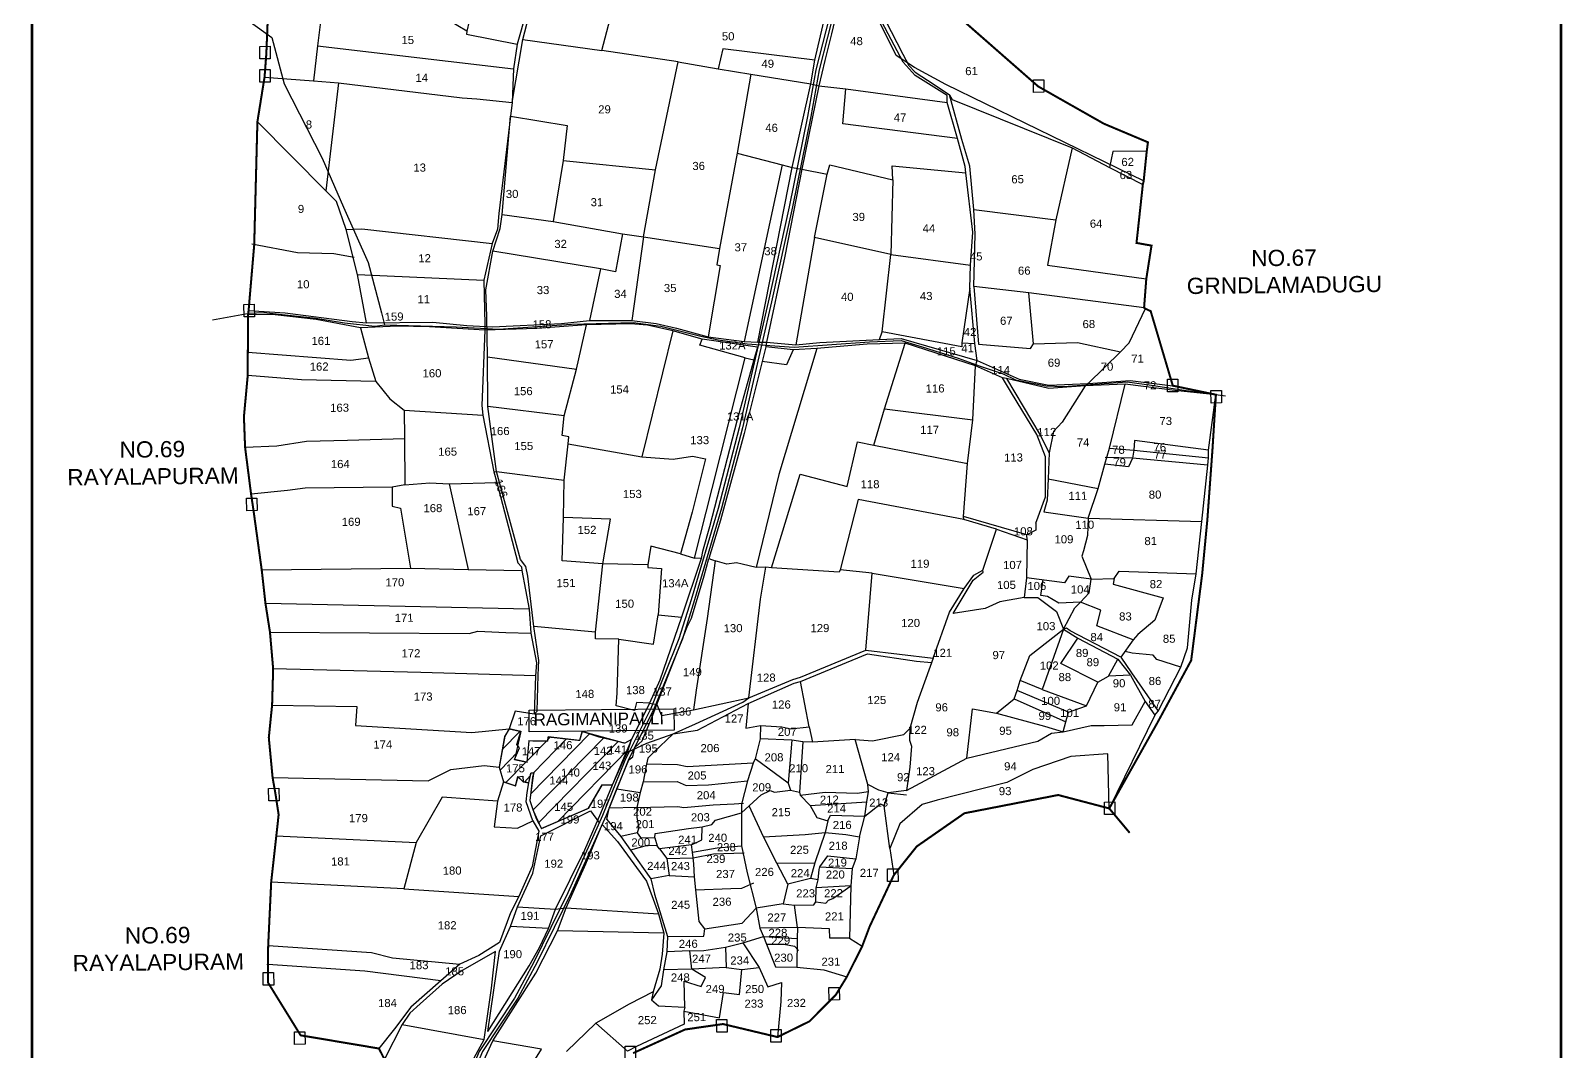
# Model space of a CAD drawing. Header units: millimetres. Extents: x 200439 to 221397, y 1597565 to 1606587.
# Drawn here: x 200439 to 203462, y 1601789 to 1603804 of the extents above; entities that cross this region are included whole.
import ezdxf
from ezdxf.enums import TextEntityAlignment as Align

# ---------------------------------------------------------------- set-up
doc = ezdxf.new("R2010")
doc.units = ezdxf.units.MM
for name, color, linetype in [('BOUNDRY STONES', 240, 'Continuous'), ('PLOTS', 7, 'Continuous'), ('PLOTS NO', 7, 'Continuous'), ('ROADS', 1, 'Continuous'), ('VILLAGE BOUNDRY', 5, 'Continuous')]:
    doc.layers.add(name, color=color, linetype=linetype)
doc.styles.get("Standard").update_dxf_attribs({"font": 'arial.ttf'})

msp = doc.modelspace()

# ---------------------------------------------------------------- hatches: boundary and pattern name
at = {"layer": 'PLOTS'}
h = msp.add_hatch(dxfattribs=at)
h.set_pattern_fill('ANSI31', color=40, scale=8.010933, angle=0.613)
h.set_pattern_definition([(45.613003, (112106.43, 1531662.61), (-18.176446, 17.791612), [])])
h.paths.add_polyline_path([(201432.2, 1602339.2), (201429.5, 1602330.8), (201426, 1602301.2), (201424.5, 1602284.6), (201430.4, 1602266.8), (201437.2, 1602247.7), (201447.2, 1602229.3), (201540.3, 1602269.2), (201567.2, 1602315.2), (201587.2, 1602315.3), (201608.2, 1602362.2), (201616.9, 1602379.7), (201625.1, 1602405.2), (201611.6, 1602397.7), (201561.3, 1602409.8), (201527.3, 1602420.8), (201522.6, 1602403.1), (201460.5, 1602410.1), (201459, 1602401.9), (201422.6, 1602402.3), (201418.6, 1602360.1), (201394.4, 1602365.2), (201403.8, 1602388.8), (201398.4, 1602395), (201406.9, 1602420.6), (201383.8, 1602425.8), (201374.7, 1602411.4), (201363.9, 1602350.1), (201372.5, 1602321.5), (201396.2, 1602313.3), (201400.8, 1602331.2), (201410.5, 1602332.8), (201411.4, 1602321.4), (201422.1, 1602319.7), (201426.6, 1602338.6)])
h.paths.add_polyline_path([(201480.8, 1602234.4), (201526.4, 1602234.9), (201526.1, 1602259.4), (201480.6, 1602258.9)], flags=25)
h.paths.add_polyline_path([(201540.4, 1602265.6), (201585.9, 1602266.1), (201585.7, 1602290.7), (201540.2, 1602290.2)], flags=25)
h.paths.add_polyline_path([(201373.3, 1602335.4), (201418.8, 1602335.9), (201418.6, 1602360.5), (201373, 1602360)], flags=24)
h.paths.add_polyline_path([(201404.4, 1602369.5), (201449.8, 1602370), (201449.5, 1602394.1), (201404.1, 1602393.7)], flags=25)
h.paths.add_polyline_path([(201467.2, 1602381.1), (201512.7, 1602381.5), (201512.4, 1602406.1), (201466.9, 1602405.6)], flags=24)
h.paths.add_polyline_path([(201468.5, 1602259.3), (201514, 1602259.8), (201513.7, 1602284.4), (201468.2, 1602283.9)], flags=24)
h.paths.add_polyline_path([(201458.9, 1602312), (201504.3, 1602312.5), (201504, 1602336.7), (201458.6, 1602336.2)], flags=24)
h.paths.add_polyline_path([(201543.9, 1602340.6), (201589.4, 1602341.1), (201589.2, 1602365.6), (201543.6, 1602365.1)], flags=24)
h.paths.add_polyline_path([(201546.5, 1602370.4), (201591.8, 1602370.8), (201591.6, 1602395), (201546.2, 1602394.5)], flags=24)
h.paths.add_polyline_path([(201575.1, 1602372.8), (201620.5, 1602373.2), (201620.3, 1602397.4), (201574.9, 1602396.9)], flags=24)
h.paths.add_polyline_path([(201481.8, 1602327), (201527.4, 1602327.5), (201527.1, 1602352.1), (201481.6, 1602351.6)], flags=24)

# ---------------------------------------------------------------- linework, layer by layer
at = {"color": 5, "const_width": 5.6}
msp.add_lwpolyline([(200442, 1605089.7), (203459.2, 1605089.7), (203459.2, 1600748.8), (200442, 1600748.8)], close=True, dxfattribs=at)
at = {"layer": 'BOUNDRY STONES'}
for points in [[(202122.7, 1604080.1), (202077.6, 1604022.5), (202049.4, 1603949.6), (202021.5, 1603855.4), (201988.6, 1603726.9), (201972, 1603634.7), (201935.8, 1603456.5), (201894.7, 1603268.5), (201837.6, 1603020.1), (201795.7, 1602861.1), (201742.7, 1602680.8), (201718.5, 1602603.7), (201663.1, 1602466.4), (201611.6, 1602363.4), (201568, 1602255), (201499.2, 1602102.3), (201432.3, 1601965.1), (201394, 1601894.4), (201324.1, 1601789.2), (201291.3, 1601710.9), (201247, 1601655.2)], [(202129.4, 1604080.3), (202084.3, 1604022.6), (202056.2, 1603949.8), (202028.2, 1603855.6), (201995.3, 1603727.1), (201978.7, 1603634.9), (201942.5, 1603456.6), (201901.5, 1603268.6), (201844.3, 1603020.2), (201802.4, 1602861.3), (201749.5, 1602681), (201725.3, 1602603.9), (201669.8, 1602466.6), (201618.3, 1602363.5), (201574.8, 1602255.2), (201505.9, 1602102.5), (201439, 1601965.2), (201400.8, 1601894.5), (201330.8, 1601789.4), (201298.1, 1601711.1), (201253.8, 1601655.4)]]:
    msp.add_lwpolyline(points, dxfattribs=at)
for points in [[(200891.5, 1603773.2), (200912, 1603773.4), (200912.2, 1603748.6), (200891.8, 1603748.4)], [(200891.2, 1603727.3), (200911.6, 1603727.5), (200911.9, 1603702.7), (200891.4, 1603702.5)], [(202418, 1603707), (202438.5, 1603707.3), (202438.7, 1603682.5), (202418.3, 1603682.3)], [(200860.1, 1603263.8), (200880.6, 1603264), (200880.8, 1603239.2), (200860.4, 1603239)], [(202682.5, 1603116), (202703, 1603116.2), (202703.2, 1603091.4), (202682.8, 1603091.2)], [(202768.5, 1603093.9), (202789, 1603094.1), (202789.2, 1603069.4), (202768.8, 1603069.2)], [(200865.5, 1602881.3), (200885.9, 1602881.5), (200886.2, 1602856.8), (200865.7, 1602856.6)], [(200908.9, 1602308.4), (200929.3, 1602308.6), (200929.6, 1602283.9), (200909.2, 1602283.6)], [(202558.2, 1602281.4), (202578.7, 1602281.6), (202578.9, 1602256.8), (202558.5, 1602256.6)], [(202130.2, 1602149.5), (202150.7, 1602149.7), (202150.9, 1602124.9), (202130.5, 1602124.7)], [(200898.1, 1601944.9), (200918.5, 1601945.1), (200918.8, 1601920.3), (200898.3, 1601920.1)], [(202014.7, 1601915.4), (202035.1, 1601915.6), (202035.4, 1601890.9), (202014.9, 1601890.7)], [(200959.9, 1601828), (200980.4, 1601828.2), (200980.7, 1601803.4), (200960.2, 1601803.2)], [(201792.8, 1601852), (201813.3, 1601852.2), (201813.6, 1601827.5), (201793.1, 1601827.2)], [(201899.9, 1601832.3), (201920.3, 1601832.5), (201920.6, 1601807.8), (201900.1, 1601807.5)], [(201612.2, 1601799.6), (201632.6, 1601799.8), (201632.9, 1601775.1), (201612.4, 1601774.9)]]:
    msp.add_lwpolyline(points, close=True, dxfattribs=at)
at = {"layer": 'PLOTS'}
for points in [[(200900.8, 1603712.5), (200997.1, 1603705.1), (201046.8, 1603701.1), (201290.7, 1603671.9), (201320, 1603669.8), (201389.2, 1603662.5), (201410.8, 1603786.7), (201441.8, 1603908.6), (201507.1, 1604040.5), (201547.4, 1604122.1), (201565, 1604159.7), (201569.7, 1604194.9), (201580.2, 1604240.2), (201622.7, 1604403.6), (201633.8, 1604464.2)], [(201386.4, 1603635.6), (201497.7, 1603616.9), (201489.8, 1603547.9), (201470.3, 1603427.6), (201607.1, 1603403), (201648.7, 1603397.4), (201672.2, 1603529.7), (201716.8, 1603742.4), (201566.6, 1603764.8), (201598.9, 1603888.4), (201619, 1603953), (201653.4, 1603998.3), (201662.3, 1604050.7), (201672.4, 1604106.5), (201681.1, 1604176.1)], [(201327.7, 1604108.7), (201313.2, 1603991.3), (201306.8, 1603948.6), (201323, 1603902.6), (201300, 1603803), (201264.2, 1603824.2), (201093.3, 1603861.2), (201017.6, 1603874.8), (201005, 1603774.3), (200997.1, 1603705.1)], [(201874.3, 1603189.1), (201942.1, 1603534.3), (201978.9, 1603699.4), (201986.7, 1603746), (202030.4, 1603933), (202034.5, 1603941.8), (202064.6, 1604014), (202105.5, 1604077)], [(202049, 1603922.7), (202019.6, 1603797.8), (202006.8, 1603745.1), (201994.7, 1603695.4), (201961.3, 1603530.5), (201927.7, 1603359.4), (201891.1, 1603189), (201890, 1603180.4), (201883.1, 1603151.2), (201847.1, 1603009.3), (201800.6, 1602838.1), (201777.3, 1602762.1), (201790.4, 1602757.5), (201774.2, 1602643.9), (201752.5, 1602502.1), (201747.1, 1602463.6)], [(201436.3, 1603908), (201399.4, 1603777.8), (201392.4, 1603728.8), (201389.2, 1603662.5), (201386.4, 1603635.6), (201362.9, 1603443), (201360.2, 1603412.2), (201350.3, 1603384), (201333.8, 1603312), (201335.4, 1603224.1), (201335.5, 1603213.1), (201329.8, 1603064.4), (201331.4, 1603045.5), (201353.4, 1602933.2), (201358.9, 1602912.1), (201400.8, 1602754), (201407.9, 1602745.6), (201408.7, 1602738.3), (201423.1, 1602662.5), (201426.3, 1602614.9), (201437.8, 1602556.1), (201435.8, 1602530.5), (201432.7, 1602454.7), (201395.1, 1602461.2), (201383.8, 1602425.8), (201374.7, 1602411.4), (201363.9, 1602350.1), (201372.5, 1602321.5), (201360.2, 1602283.5), (201353.7, 1602232.5), (201400, 1602229.9), (201430.5, 1602244.6), (201442.4, 1602224.2), (201428.8, 1602154), (201402.6, 1602095.1), (201386.3, 1602062.7), (201364.7, 1602004.2), (201323.4, 1601978.4), (201286.3, 1601961.7), (201248.7, 1601928.4), (201189.8, 1601876.7), (201157.4, 1601833.8), (201126.5, 1601795)], [(202069.5, 1603905), (202102.6, 1603871.3), (202160.3, 1603758), (202172.2, 1603735.5), (202185.1, 1603722.6), (202222, 1603697.9), (202252.5, 1603677.7), (202257.9, 1603668.2), (202494.3, 1603573.1), (202568.5, 1603533.8), (202634.1, 1603500.7)], [(201660.6, 1602477), (201675.1, 1602474.1), (201684.3, 1602452.1), (201747.1, 1602463.6), (201856.8, 1602487.3), (201943.5, 1602523.6), (201958.6, 1602527.7), (202087.5, 1602581.2), (202220, 1602565.3), (202252.6, 1602656.3), (202281.3, 1602702.9), (202300.7, 1602729.1), (202318.3, 1602739.5), (202345.3, 1602820.3), (202280.7, 1602839.3), (202280.3, 1602845), (202288.2, 1602949.5), (202298.3, 1603035.7), (202303.9, 1603142.7), (202307.2, 1603152.9), (202302.5, 1603186.7), (202292.7, 1603295.7), (202294.2, 1603341.1), (202298.7, 1603406.7), (202285, 1603523.3), (202283.4, 1603536.2), (202268, 1603591.1), (202247.6, 1603662.5), (202247.9, 1603676.4), (202184.7, 1603715.4), (202161, 1603742), (202095.4, 1603867.3)], [(201300, 1603803), (201299.2, 1603797), (201399.4, 1603777.8)], [(201005, 1603774.3), (201392.4, 1603728.8)], [(201410.8, 1603786.7), (201566.6, 1603764.8)], [(201986.7, 1603746), (201805.3, 1603768.2), (201795.9, 1603728.7)], [(201716.8, 1603742.4), (201795.9, 1603728.7), (201860.3, 1603718.3), (201978.9, 1603699.4), (201994.7, 1603695.4), (202048.1, 1603689.2), (202247.6, 1603662.5)], [(201046.8, 1603701.1), (201021.9, 1603487.8)], [(201860.3, 1603718.3), (201833.5, 1603562.2), (201798.6, 1603374.5), (201793.6, 1603341.9), (201800.2, 1603340.4), (201776.5, 1603200.1)], [(202268, 1603591.1), (202041.9, 1603620), (202048.1, 1603689.2)], [(202636.5, 1603257.3), (202409.4, 1603286.6), (202300.3, 1603299.3), (202303.1, 1603402.4), (202300.3, 1603451.5), (202292.9, 1603536.9), (202277, 1603589.4), (202252.5, 1603677.7)], [(201101.8, 1603227.6), (201084.5, 1603323.1), (201062.2, 1603411.4), (201042.9, 1603467.2), (201021.9, 1603487.8), (200886.7, 1603624.4)], [(201432.7, 1602454.7), (201438.5, 1602460.7), (201441, 1602532.1), (201442.3, 1602560.8), (201432.1, 1602628.2), (201420.7, 1602727.7), (201416.4, 1602746.8), (201406, 1602760.1), (201358.7, 1602933.9), (201341.3, 1603062.2), (201340.8, 1603160.6), (201339.6, 1603240.7), (201337.5, 1603292.5), (201351.4, 1603369.2), (201365.8, 1603413.5), (201369.9, 1603441.3), (201386.4, 1603635.6)], [(201489.8, 1603547.9), (201672.2, 1603529.7)], [(201833.5, 1603562.2), (201922, 1603539.5), (201942.1, 1603534.3), (201961.3, 1603530.5), (202011.3, 1603520.9), (202016.5, 1603539.3), (202140.9, 1603509.6), (202139.1, 1603537.6), (202285, 1603523.3)], [(202494.3, 1603573.1), (202462.7, 1603430.9), (202445.9, 1603341.4), (202640.9, 1603314.4)], [(202641.8, 1603566.5), (202574.9, 1603565.7), (202568.5, 1603533.8)], [(201922, 1603539.5), (201847.6, 1603190.4)], [(202136.8, 1603362.2), (201986.4, 1603395.8), (202011.3, 1603520.9)], [(202140.9, 1603509.6), (202136.8, 1603362.2), (202294.2, 1603341.1)], [(201369.9, 1603441.3), (201470.3, 1603427.6)], [(202300.3, 1603451.5), (202462.7, 1603430.9)], [(201062.2, 1603411.4), (201092.7, 1603412.8), (201350.3, 1603384)], [(201607.1, 1603403), (201593.4, 1603328.3), (201563.5, 1603334), (201351.4, 1603369.2)], [(201648.7, 1603397.4), (201625.3, 1603231.9)], [(201648.7, 1603397.4), (201798.6, 1603374.5)], [(201986.4, 1603395.8), (201949.3, 1603183.8)], [(200875.4, 1603383.5), (200965.9, 1603366), (201037.4, 1603364.1), (201077.4, 1603356.8)], [(202114.5, 1603194.4), (202119.6, 1603209.4), (202136.8, 1603362.2)], [(201084.5, 1603323.1), (201333.8, 1603312)], [(201563.5, 1603334), (201542.4, 1603232.1)], [(202292.7, 1603295.7), (202276.7, 1603187.9), (202302.5, 1603186.7)], [(202300.3, 1603299.3), (202309.9, 1603185.2), (202412.2, 1603177.1), (202418.3, 1603185.8), (202409.4, 1603286.6)], [(201873.7, 1603179.3), (201764.4, 1603195.5), (201706.6, 1603211.7), (201656.5, 1603223), (201622.7, 1603225.3), (201536.2, 1603223.6), (201438.3, 1603216.6), (201335.5, 1603213.1), (201226.4, 1603219.5), (201163.4, 1603221), (201090.2, 1603217.7), (201002.4, 1603234.3), (200921.9, 1603243.5), (200868.4, 1603243.9)], [(200869.3, 1603251.6), (200941.2, 1603247.4), (201073.4, 1603230), (201101.8, 1603227.6), (201232.9, 1603228.5), (201300.3, 1603222.1), (201350.7, 1603219.8), (201486.7, 1603226.4), (201542.4, 1603232.1), (201625.3, 1603231.9), (201673.7, 1603226.3), (201714.1, 1603216.9), (201776.5, 1603200.1), (201847.6, 1603190.4), (201874.3, 1603189.1), (201891.1, 1603189), (201949.3, 1603183.8), (201996.9, 1603188.6), (202114.5, 1603194.4), (202156.9, 1603196.4), (202307.2, 1603152.9), (202389.9, 1603116.4), (202448.5, 1603104.2), (202526.2, 1603107.7), (202608.9, 1603113.7), (202693.2, 1603103.4)], [(202418.3, 1603185.8), (202505.4, 1603188.6), (202590, 1603170.4), (202607.1, 1603187.7), (202639.2, 1603255.5)], [(201090.2, 1603217.7), (201106.2, 1603158.5), (201120.1, 1603111.4), (201148.2, 1603077.5), (201176.4, 1603055.4), (201176.8, 1602999.1), (201177.8, 1602907.9), (201152.8, 1602903.2), (201152.7, 1602865.6), (201169.3, 1602861.8), (201189.1, 1602743), (201302.4, 1602740.6), (201408.7, 1602738.3)], [(201600.1, 1602602.9), (201553.7, 1602603.9), (201553.8, 1602616.7), (201568.7, 1602751.8), (201583.7, 1602840.1), (201490.7, 1602842.9), (201492, 1602917), (201499.9, 1602988.4), (201501, 1603002.2), (201487.9, 1603005.2), (201492.3, 1603043.6), (201516.4, 1603135.9), (201536.2, 1603223.6)], [(201706.6, 1603211.7), (201645.1, 1602962.7)], [(201849.1, 1603158.2), (201759.5, 1603183.4), (201764.4, 1603195.5)], [(202778.3, 1603085.6), (202697, 1603093.8), (202599, 1603106.1), (202520.1, 1603103.3), (202448.6, 1603097.9), (202364.7, 1603117.6), (202357.4, 1603118.8), (202303.9, 1603142.7), (202164.9, 1603187.1), (202090.3, 1603185.5), (201990.4, 1603176.7), (201943.7, 1603174.5), (201890, 1603180.4)], [(202102.9, 1602986), (202124.5, 1603057.9), (202164.9, 1603187.1)], [(202276.7, 1603187.9), (202277.2, 1603180.2), (202119.6, 1603209.4)], [(200867.8, 1603169.3), (201070.9, 1603153.9), (201106.2, 1603158.5)], [(201340.8, 1603160.6), (201516.4, 1603135.9)], [(201873.7, 1603179.3), (201866.5, 1603154.3), (201833.2, 1603035.9), (201778.9, 1602824.7), (201765.2, 1602776.4), (201762.7, 1602762.5), (201723.7, 1602646.4), (201680.6, 1602522.1), (201660.6, 1602477), (201634.9, 1602478.1), (201631.1, 1602462.2), (201594.4, 1602471.3), (201597, 1602496.2), (201600.1, 1602602.9), (201668.6, 1602593.3), (201677.4, 1602651.1), (201723.7, 1602646.4)], [(201762.7, 1602762.5), (201749.2, 1602762.6), (201784.3, 1602900.4), (201849.1, 1603158.2), (201866.5, 1603154.3)], [(201990.4, 1603176.7), (201915.6, 1602927.9), (201870.9, 1602744.7)], [(201943.7, 1603174.5), (201930.6, 1603144.4), (201883.1, 1603151.2)], [(202590, 1603170.4), (202526.2, 1603107.7), (202520.1, 1603103.3), (202474.6, 1603031.2), (202457.6, 1603012.8), (202449.1, 1602971.1), (202447.2, 1602919.8), (202445.6, 1602877.5), (202438.6, 1602854.7), (202526.2, 1602841.6), (202545.9, 1602900.6), (202558.8, 1602948.5), (202568.4, 1602980), (202599, 1603106.1)], [(201120.1, 1603111.4), (200973.9, 1603114.7), (200867.6, 1603123.4)], [(202422.7, 1602832.3), (202442.3, 1602884.2), (202442.2, 1602962.9), (202424.8, 1603007.1), (202375.2, 1603089.4), (202357.4, 1603118.8)], [(202364.7, 1603117.6), (202430.6, 1603006.8), (202449.1, 1602971.1)], [(201492.3, 1603043.6), (201341.3, 1603062.2)], [(202657.5, 1602453), (202664.6, 1602460.9), (202709.2, 1602547.9), (202722, 1602585.9), (202730.8, 1602679.7), (202739.3, 1602732.1), (202750.4, 1602835.3), (202762.6, 1602946.3), (202763.9, 1602961.1), (202763.8, 1602976), (202778.3, 1603085.6)], [(201176.4, 1603055.4), (201331.4, 1603045.5)], [(202124.5, 1603057.9), (202298.3, 1603035.7)], [(200862.4, 1602981.8), (200925.3, 1602984.7), (200983.5, 1602994.2), (201064.2, 1602995.7), (201176.8, 1602999.1)], [(201499.9, 1602988.4), (201645.1, 1602962.7), (201707.3, 1602958.5), (201745.3, 1602964.1), (201771.1, 1602959.1), (201744.8, 1602853.5), (201721.4, 1602771.2), (201749.2, 1602762.6)], [(201901.2, 1602744), (201957.6, 1602928.7), (202050.5, 1602904.4), (202070.9, 1602992.3), (202102.9, 1602986), (202288.2, 1602949.5)], [(202763.8, 1602976), (202617.8, 1602995.5), (202616.5, 1602976.4), (202613.6, 1602960), (202605.8, 1602943.2), (202558.8, 1602948.5)], [(202568.4, 1602980), (202616.5, 1602976.4), (202763.9, 1602961.1)], [(202762.6, 1602946.3), (202613.6, 1602960), (202559.5, 1602961.4)], [(201177.8, 1602907.9), (201227.3, 1602911.5), (201265.1, 1602909.7), (201358.9, 1602912.1)], [(201353.4, 1602933.2), (201358.7, 1602933.9), (201492, 1602917)], [(202447.2, 1602919.8), (202545.9, 1602900.6)], [(201152.8, 1602903.2), (200981, 1602901.1), (200946.4, 1602896.7), (200874.2, 1602889.4)], [(201265.1, 1602909.7), (201302.4, 1602740.6)], [(202280.7, 1602839.3), (202072.6, 1602878.6), (202037, 1602740)], [(201721.4, 1602771.2), (201663.3, 1602786.3), (201657.4, 1602749.6), (201568.7, 1602751.8), (201488.1, 1602757.6), (201490.7, 1602842.9)], [(202422.7, 1602832.3), (202423.1, 1602818.4), (202405.4, 1602809.2), (202280.3, 1602845)], [(202345.3, 1602820.3), (202405.7, 1602798.9), (202405.4, 1602809.2)], [(202526.2, 1602841.6), (202525.1, 1602807.5), (202516.9, 1602777.4), (202513.9, 1602766.9), (202532.3, 1602721.4), (202577.8, 1602722.9), (202587.2, 1602737.2), (202739.3, 1602732.1)], [(202526.2, 1602841.6), (202750.4, 1602835.3)], [(202405.7, 1602798.9), (202404.4, 1602724.3), (202400.2, 1602685), (202351.6, 1602676.8), (202322.6, 1602663.8), (202259.7, 1602653.7), (202299.3, 1602719.6), (202319.3, 1602735), (202318.3, 1602739.5)], [(201675.1, 1602474.1), (201734.8, 1602627.5), (201743.7, 1602644.4), (201768.3, 1602728.3), (201777.3, 1602762.1)], [(200895.2, 1602739.8), (201189.1, 1602743)], [(201616.9, 1602379.7), (201655.3, 1602397.6), (201707, 1602416.3), (201751.3, 1602436), (201844.7, 1602478.6), (201856.8, 1602487.3), (201879.4, 1602681.7), (201890.4, 1602745.1), (201870.9, 1602744.7), (201843.1, 1602750.9), (201832.1, 1602754), (201813.3, 1602751.1), (201790.4, 1602757.5)], [(201657.4, 1602749.6), (201657.1, 1602744.3), (201684.1, 1602742.7), (201677.4, 1602651.1)], [(202087.5, 1602581.2), (202100, 1602733.3), (202037, 1602740), (202034.6, 1602735.6), (201901.2, 1602744), (201890.4, 1602745.1)], [(202100, 1602733.3), (202281.3, 1602702.9)], [(202286.7, 1602368), (202297.9, 1602465.2), (202345.5, 1602457), (202380.3, 1602485), (202385.8, 1602501.6), (202391.7, 1602521.7), (202411.1, 1602570.5), (202477.5, 1602622.7), (202500.1, 1602664.8), (202510.9, 1602675.9), (202528.1, 1602694.6), (202532.3, 1602721.4), (202488.1, 1602727.3), (202479.2, 1602714), (202404.4, 1602724.3)], [(202510.9, 1602675.9), (202468.4, 1602674.4), (202445.8, 1602687.4), (202432.5, 1602689.3), (202437.7, 1602720.9)], [(202577.8, 1602722.9), (202575.2, 1602711.7), (202674.5, 1602684.8), (202657.7, 1602640.5), (202624.2, 1602612), (202614.7, 1602601.9), (202590.7, 1602567.4), (202490.5, 1602619.3), (202483.4, 1602625), (202477.5, 1602622.7)], [(201423.1, 1602662.5), (200902.6, 1602673.6)], [(202400.2, 1602685), (202427, 1602685.6), (202463.5, 1602657.7), (202477.5, 1602622.7), (202506, 1602605.1), (202584.8, 1602563.7), (202609.5, 1602531.7), (202638.5, 1602480.3)], [(202614.7, 1602601.9), (202543.5, 1602629.1), (202551.4, 1602660.6), (202510.9, 1602675.9)], [(200911.5, 1602616.8), (201304.5, 1602614.2), (201322, 1602618.5), (201377.3, 1602615.9), (201426.3, 1602614.9)], [(201553.8, 1602616.7), (201432.1, 1602628.2)], [(202477.5, 1602622.7), (202435.4, 1602503.9), (202391.7, 1602521.7)], [(202545.2, 1602517.9), (202472.5, 1602555.1), (202506, 1602605.1)], [(202709.2, 1602547.9), (202661.6, 1602562.8), (202654.3, 1602571.6), (202612.7, 1602575.4), (202599.5, 1602578.8)], [(201707, 1602416.3), (201755.5, 1602423.2), (201854.9, 1602476), (201945.9, 1602516.1), (201958.7, 1602519.5), (202090.8, 1602573.9), (202187.7, 1602559.8), (202217.2, 1602557.2)], [(202220, 1602565.3), (202188.5, 1602477.8), (202174.4, 1602426.9), (202173.7, 1602403.5), (202177.3, 1602391.8), (202174.3, 1602350.4), (202167.9, 1602304.4), (202131.4, 1602299.7), (202112.8, 1602304.8), (202091.2, 1602316.3), (202066.3, 1602404.8), (201982, 1602399.5), (201963.3, 1602400.2), (201941.7, 1602403.4), (201879.2, 1602406.6), (201868.8, 1602367), (201865.2, 1602358.4), (201853.8, 1602323.5), (201842.2, 1602277.4), (201842.1, 1602260.5), (201841.9, 1602194.8), (201853, 1602142), (201870.8, 1602071.9), (201878.3, 1602032.7), (201885.3, 1602016), (201891.1, 1602000.7), (201909, 1601956.2), (201951, 1601955.5), (202004.6, 1601950.2), (202049.8, 1601936.2)], [(202345.5, 1602457), (202440, 1602431.6), (202477.1, 1602420.1), (202481.8, 1602439.6), (202487.1, 1602458.9), (202523.2, 1602471.4), (202545.2, 1602517.9), (202566.6, 1602530.2), (202584.8, 1602563.7)], [(202590.7, 1602567.4), (202611.8, 1602536.5), (202664.6, 1602460.9)], [(201435.8, 1602530.5), (201209.2, 1602537.5), (200917.8, 1602544.5)], [(201975.5, 1602429.7), (201958.7, 1602519.5)], [(202609.5, 1602531.7), (202566.6, 1602530.2)], [(202487.1, 1602458.9), (202385.8, 1602501.6)], [(202435.4, 1602503.9), (202523.2, 1602471.4)], [(200915.7, 1602472.8), (201082.6, 1602469.8), (201080.1, 1602432.9), (201309.6, 1602418.7), (201383.8, 1602425.8)], [(201660.6, 1602477), (201625.1, 1602405.2), (201611.6, 1602397.7), (201561.3, 1602409.8), (201527.3, 1602420.8), (201522.6, 1602403.1), (201460.5, 1602410.1), (201459, 1602401.9), (201422.6, 1602402.3), (201418.6, 1602360.1), (201394.4, 1602365.2), (201403.8, 1602388.8), (201398.4, 1602395), (201406.9, 1602420.6), (201383.8, 1602425.8)], [(201576.1, 1602247.2), (201580.8, 1602269.2), (201596.2, 1602307.9), (201619.8, 1602364.7), (201627.3, 1602370.8), (201631.6, 1602389.3), (201646.2, 1602402.6), (201667.2, 1602453.2), (201675.1, 1602474.1)], [(201854.9, 1602476), (201850.3, 1602427.2), (201879.8, 1602432.6), (201879.2, 1602406.6)], [(202167.9, 1602304.4), (202286.7, 1602368), (202427, 1602402), (202453.6, 1602417.4), (202477.1, 1602420.1), (202532.3, 1602432.7), (202558, 1602432.9), (202613.3, 1602433.9), (202638.5, 1602480.3), (202657.5, 1602453), (202567.8, 1602268.9), (202565.3, 1602377), (202492.1, 1602371.3), (202417, 1602345.9), (202365.5, 1602320.3), (202228.4, 1602285.3), (202198.5, 1602276.5), (202154.5, 1602238.4), (202134.6, 1602189.5), (202142.6, 1602137.1)], [(202380.3, 1602485), (202481.8, 1602439.6)], [(202487.1, 1602458.9), (202523.2, 1602471.4)], [(201879.8, 1602432.6), (201921.7, 1602430), (201939.1, 1602426.3), (201975.5, 1602429.7), (201982, 1602399.5)], [(201341.4, 1601828.3), (201423, 1601957.9), (201443.7, 1601994.6), (201461.1, 1602031.7), (201475, 1602069.8), (201533, 1602187), (201564.5, 1602259.5), (201587.2, 1602315.3), (201608.2, 1602362.2), (201616.9, 1602379.7), (201625.1, 1602405.2)], [(201707, 1602416.3), (201668.3, 1602379.3), (201657.5, 1602368.2), (201654.7, 1602356.3), (201647.7, 1602321.4), (201641.8, 1602300.1), (201635.2, 1602270.5), (201635.6, 1602250.9), (201639.2, 1602230.4), (201636, 1602220.9), (201604.1, 1602213.6)], [(201941.7, 1602403.4), (201933.9, 1602319.1), (201868.8, 1602367)], [(201963.3, 1602400.2), (201956.2, 1602300.9)], [(202066.3, 1602404.8), (202100.8, 1602402.5), (202162.6, 1602414.9), (202174.4, 1602426.9)], [(200916.7, 1602329.8), (201223.5, 1602323.2), (201268.4, 1602345.8), (201333.9, 1602353.7), (201363.9, 1602350.1)], [(201430.5, 1602244.6), (201416.9, 1602282.2), (201418.8, 1602300.6), (201422.1, 1602319.7), (201426.6, 1602338.6), (201432.2, 1602339.2), (201429.5, 1602330.8), (201426, 1602301.2), (201424.5, 1602284.6), (201430.4, 1602266.8), (201437.2, 1602247.7), (201447.2, 1602229.3), (201540.3, 1602269.2), (201567.2, 1602315.2), (201587.2, 1602315.3)], [(201865.2, 1602358.4), (201735.1, 1602350.9), (201716, 1602355.2), (201654.7, 1602356.3)], [(201372.5, 1602321.5), (201396.2, 1602313.3), (201400.8, 1602331.2), (201410.5, 1602332.8), (201411.4, 1602321.4), (201422.1, 1602319.7)], [(201596.2, 1602307.9), (201641.8, 1602300.1)], [(201647.7, 1602321.4), (201715.1, 1602322), (201733, 1602313.9), (201777, 1602315.7), (201853.8, 1602323.5)], [(201933.9, 1602319.1), (201938.5, 1602304.8), (201956.2, 1602300.9), (201958.1, 1602295.4), (201977.5, 1602274.7), (201990.6, 1602250.9), (202012.4, 1602244.2), (202017.4, 1602255.6), (202085.2, 1602253.8), (202089.7, 1602281.8), (202092.4, 1602302), (202091.2, 1602316.3)], [(201360.2, 1602283.5), (201251.4, 1602291.4), (201200.3, 1602201.8), (201176, 1602110), (201402.6, 1602095.1)], [(201635.2, 1602270.5), (201716.7, 1602272.4), (201728.1, 1602270.7), (201786, 1602276.1), (201827.5, 1602277.7), (201846.2, 1602279.5)], [(201857.3, 1602273.7), (201880.9, 1602296), (201898.8, 1602304.4), (201907.3, 1602300.9), (201938.5, 1602304.8)], [(201885.2, 1602212.6), (201967.9, 1602217.6), (202007.1, 1602221.5), (202048.1, 1602217.7), (202074.7, 1602213.1), (202085.2, 1602253.8), (202116.3, 1602277.9), (202123.5, 1602273.9)], [(201958.1, 1602295.4), (202007.4, 1602301.1), (202070.3, 1602299.2), (202092.4, 1602302)], [(201977.5, 1602274.7), (202089.7, 1602281.8)], [(202134.6, 1602189.5), (202123.5, 1602273.9), (202131.4, 1602299.7), (202167.6, 1602295.5)], [(201341.4, 1601828.3), (201364.4, 1601987.4), (201385.9, 1602035.9), (201400, 1602074.5), (201430, 1602141.3), (201446, 1602214.9), (201544.1, 1602263.9), (201562, 1602239.9)], [(201576.1, 1602247.2), (201604.1, 1602213.6), (201623, 1602186.2), (201663, 1602130.2), (201670.6, 1602099.5), (201696.1, 1602016.2), (201695, 1601985.7), (201687.9, 1601950.4), (201683.7, 1601918.8), (201664.6, 1601890.8)], [(201635.2, 1602270.5), (201580.8, 1602269.2)], [(201696.1, 1602016.2), (201768, 1602016.5), (201769.8, 1602031), (201758.3, 1602045.8), (201752.2, 1602107.9), (201749.3, 1602133.9), (201748.1, 1602159.7), (201746.6, 1602171.4), (201745.6, 1602182.3), (201743.2, 1602197.3), (201764, 1602206.7), (201764.2, 1602232.9), (201783.4, 1602236.9), (201790.7, 1602245.5), (201842.1, 1602260.5)], [(201933.6, 1602119.6), (201911.9, 1602161.1), (201885.2, 1602212.6), (201857.3, 1602273.7), (201842.1, 1602260.5)], [(201333.1, 1601770.2), (201351.4, 1601810), (201436, 1601943.5), (201478.7, 1602027.6), (201496.1, 1602072.5), (201534.8, 1602159.8), (201566.8, 1602236.9), (201597.6, 1602203.9), (201654.7, 1602125), (201667.7, 1602090), (201678.4, 1602060.6), (201689.1, 1602022.8), (201685.6, 1601981.4), (201681.1, 1601951.3), (201667.8, 1601906.9), (201620.1, 1601882.6), (201554.4, 1601844.7), (201496.4, 1601789)], [(201636, 1602220.9), (201642.5, 1602211.2), (201670.8, 1602210.8), (201675.7, 1602195.2)], [(201670.8, 1602210.8), (201671.6, 1602219.6), (201737.7, 1602229), (201764.2, 1602232.9)], [(202012.4, 1602244.2), (202007.1, 1602221.5), (201986.9, 1602161.2), (201978.3, 1602130.3), (201933.6, 1602119.6), (201924.5, 1602080.8), (201870.8, 1602071.9)], [(200924, 1602214.5), (201200.3, 1602201.8)], [(201743.2, 1602197.3), (201680, 1602189.2), (201675.7, 1602195.2), (201655.9, 1602195.4), (201623, 1602186.2)], [(201680, 1602189.2), (201694.5, 1602170), (201699, 1602136.7), (201663, 1602130.2)], [(201745.6, 1602182.3), (201794.3, 1602191.4), (201841.9, 1602194.8)], [(202074.7, 1602213.1), (202067.9, 1602169.3)], [(201694.5, 1602170), (201746.6, 1602171.4)], [(201746.6, 1602171.4), (201786.6, 1602179.4), (201847.3, 1602181.4)], [(201911.9, 1602161.1), (201986.9, 1602161.2)], [(201993.4, 1602127.9), (201995.3, 1602148.6), (201996.4, 1602153.9), (202012.2, 1602175.6), (202067.9, 1602169.3), (202060.7, 1602150.4), (202057.6, 1602116.1), (202055.3, 1602012.7), (202080.3, 1601997)], [(201699, 1602136.7), (201749.3, 1602133.9)], [(201924.5, 1602080.8), (201946.6, 1602077.8), (201984.7, 1602078.4), (201988.5, 1602084.5), (201989.6, 1602112.1), (201993.4, 1602127.9), (201978.3, 1602130.3)], [(201996.4, 1602153.9), (202060.7, 1602150.4)], [(201176, 1602110), (200913.9, 1602123.4)], [(201752.2, 1602107.9), (201820.7, 1602110.6), (201842.4, 1602111.7), (201866.7, 1602121.8)], [(201984.7, 1602078.4), (201988.5, 1602084.5), (202008.7, 1602082.1), (202013.9, 1602087.8), (202022.5, 1602090.8), (202057.6, 1602116.1)], [(202057.6, 1602116.1), (201989.6, 1602112.1)], [(201400, 1602074.5), (201475, 1602069.8), (201496.1, 1602072.5), (201678.4, 1602060.6)], [(201769.8, 1602031), (201843.1, 1602042.1), (201870.8, 1602071.9)], [(202055.3, 1602012.7), (202016.4, 1602013), (202015.5, 1602031.4), (201952.5, 1602033.7), (201946.6, 1602077.8)], [(201461.1, 1602031.7), (201385.9, 1602035.9)], [(201689.1, 1602022.8), (201478.7, 1602027.6)], [(201810.8, 1601995.1), (201844.9, 1602003.3), (201885.3, 1602016)], [(201952.5, 1602033.7), (201878.3, 1602032.7)], [(201885.3, 1602016), (201952, 1602012.1)], [(201952.5, 1602033.7), (201952, 1602012.1), (201951, 1601955.5)], [(200908, 1601998.5), (201112.1, 1601984.7), (201153.6, 1601973.7), (201286.3, 1601961.7)], [(201275, 1601704.4), (201334.4, 1601812.9), (201348.7, 1601914.1), (201356.5, 1601986.6), (201290.6, 1601948.7), (201251.4, 1601922.3), (201208, 1601883.4), (201187.5, 1601864.8), (201172.5, 1601842.2), (201137.2, 1601774.2)], [(201744, 1601951.4), (201740.1, 1601988), (201695, 1601985.7)], [(201740.1, 1601988), (201767.5, 1601988.6), (201810.8, 1601995.1), (201811.6, 1601955), (201744, 1601951.4)], [(201844.9, 1602003.3), (201876.9, 1601954.6)], [(201891.1, 1602000.7), (201925.6, 1602000.9), (201946.8, 1601997.1), (201954.3, 1601988.6)], [(201248.7, 1601928.4), (201098.8, 1601947.7), (200907.3, 1601960.9)], [(201667.8, 1601906.9), (201664.6, 1601890.8), (201678.1, 1601878.9), (201730.3, 1601876.6), (201728.2, 1601868.5), (201798.8, 1601855.4), (201806.3, 1601905.3), (201838, 1601901.8), (201842.7, 1601950.7), (201876.9, 1601954.6), (201893.8, 1601917), (201920.8, 1601925.4), (201919.6, 1601888.1), (201913.1, 1601817.6)], [(201730.3, 1601876.6), (201729, 1601927.7), (201762.2, 1601917.4), (201770.9, 1601935), (201744, 1601951.4), (201687.9, 1601950.4)], [(201811.6, 1601955), (201842.7, 1601950.7)], [(201728.2, 1601868.5), (201728.6, 1601842.8), (201634.9, 1601799.2), (201617.4, 1601789.7), (201554.4, 1601844.7)], [(201172.5, 1601842.2), (201334.4, 1601812.9)], [(201401.1, 1601690.5), (201388.8, 1601699.9), (201447.4, 1601794), (201351.4, 1601810)]]:
    msp.add_lwpolyline(points, dxfattribs=at)
at = {"layer": 'PLOTS', "color": 40, "const_width": 2.4}
msp.add_lwpolyline([(201400.8, 1602331.2), (201396.2, 1602313.3), (201372.5, 1602321.5), (201363.9, 1602350.1), (201374.7, 1602411.4), (201383.8, 1602425.8), (201406.9, 1602420.6), (201394.4, 1602365.2), (201418.6, 1602360.1), (201422.6, 1602402.3), (201459, 1602401.9), (201460.5, 1602410.1), (201522.6, 1602403.1), (201527.3, 1602420.8), (201611.6, 1602397.7), (201625.1, 1602405.2), (201587.2, 1602315.3), (201567.2, 1602315.2), (201540.3, 1602269.2), (201447.2, 1602229.3), (201430.4, 1602266.8), (201424.5, 1602284.6), (201432.2, 1602339.2), (201426.6, 1602338.6), (201422.1, 1602319.7), (201411.4, 1602321.4), (201400.8, 1602331.2)], dxfattribs=at)
at = {"layer": 'ROADS'}
for points in [[(202636.8, 1603507.4), (202245.2, 1603697.8), (202183.5, 1603731.5), (202147.6, 1603754.9), (202105.9, 1603838.8), (202068.8, 1603890.1), (202044.9, 1603930.4), (202014.8, 1603947.4), (201938.9, 1604096.1), (201904.2, 1604180.3), (201896.8, 1604203.1), (201888, 1604221.7), (201891, 1604293), (201872.7, 1604311.5), (201799.3, 1604428.8)], [(200870.7, 1603823), (200915.5, 1603790.7), (200939.8, 1603699.1), (201014.3, 1603552.6), (201056.4, 1603455.9), (201105.5, 1603346.6), (201131.6, 1603247.2), (201137.6, 1603223.5)], [(200798.1, 1603233.4), (200870.4, 1603246.6), (200899.5, 1603247.8), (201001.8, 1603236.5), (201058.3, 1603227.7), (201118.7, 1603220.7), (201138.5, 1603223.6), (201279, 1603219.4), (201362.4, 1603214.8), (201506.5, 1603224.7), (201628, 1603228.3), (201683, 1603220.8), (201761.7, 1603201.2), (201796.2, 1603194.1), (201853.3, 1603185.7), (201898.1, 1603182.6), (201946.2, 1603179.6), (202094.4, 1603190), (202157, 1603192.9), (202198.8, 1603180), (202269.5, 1603157.7), (202313, 1603141.8), (202358.3, 1603127.1), (202383.1, 1603115), (202442.5, 1603103.1), (202477.6, 1603101.8), (202548.8, 1603107.1), (202603.4, 1603110.9), (202650.9, 1603104.6), (202715, 1603094.5), (202796.9, 1603083.2)]]:
    msp.add_lwpolyline(points, dxfattribs=at)
at = {"layer": 'ROADS', "color": 40}
msp.add_lwpolyline([(201422.8, 1602462.6), (201708.5, 1602465.7), (201709, 1602423.1), (201423.3, 1602420.1)], close=True, dxfattribs=at)
at = {"layer": 'VILLAGE BOUNDRY', "const_width": 4}
for points in [[(202187, 1603905), (202427.6, 1603694.1), (202557.3, 1603620.5), (202644.2, 1603583.9), (202641.8, 1603566.5), (202635.7, 1603507.3), (202634.1, 1603500.7), (202621.6, 1603385.2), (202651.2, 1603379.9), (202640.9, 1603314.4), (202636.5, 1603257.3), (202639.2, 1603255.5), (202649.6, 1603250.4), (202693.2, 1603103.4), (202778.3, 1603085.6), (202771.5, 1602977.6), (202761.4, 1602838.7), (202751.1, 1602730.6), (202729.5, 1602561.2), (202664, 1602440.2), (202567.8, 1602268.9), (202608.1, 1602220.7), (202567.8, 1602268.9), (202467, 1602295.4), (202282, 1602259.4), (202187.8, 1602193.8), (202142.6, 1602137.1), (202095, 1602035.9), (202080.3, 1601997), (202049.8, 1601936.2), (202028.1, 1601900.9), (201976.2, 1601848.6), (201913.1, 1601817.6), (201805.5, 1601843.3), (201730.7, 1601832.5), (201628.2, 1601785.9)], [(201137.2, 1601774.2), (201126.5, 1601795), (200972, 1601821), (200907.7, 1601925), (200907.3, 1601960.9), (200908, 1601998.5), (200913.9, 1602123.4), (200924, 1602214.5), (200928.6, 1602256.5), (200922.6, 1602296.2), (200916.7, 1602329.8), (200909.2, 1602408.7), (200915.7, 1602472.8), (200917.8, 1602544.5), (200911.5, 1602616.8), (200902.6, 1602673.6), (200895.2, 1602739.8), (200878.6, 1602860.2), (200874.2, 1602889.4), (200862.4, 1602981.8), (200860.1, 1603042.1), (200867.6, 1603123.4), (200867.8, 1603169.3), (200868.4, 1603243.9), (200869.3, 1603251.6), (200880.4, 1603381.3), (200886.7, 1603624.4), (200900.8, 1603712.5), (200904.3, 1603758.2), (200907.4, 1603833.7)]]:
    msp.add_lwpolyline(points, dxfattribs=at)

# ---------------------------------------------------------------- texts
at = {"layer": 'PLOTS', "color": 1}
msp.add_text('RAGIMANIPALLI', height=24.033, rotation=0.613, dxfattribs=at).set_placement((201560.5, 1602445.7), align=Align.MIDDLE_CENTER)
at = {"layer": 'PLOTS NO'}
for s, height, rotation, p in [('15', 16.02, 0.613, (201183.4, 1603785.8)), ('50', 16.02, 0.613, (201815.7, 1603793.1)), ('48', 16.02, 0.613, (202069, 1603783.6)), ('49', 16.02, 0.613, (201893.9, 1603738.9)), ('61', 16.02, 0.613, (202296, 1603724.5)), ('14', 16.02, 0.613, (201211, 1603711.2)), ('29', 16.02, 0.613, (201571.7, 1603648.9)), ('47', 16.02, 0.613, (202155, 1603632.8)), ('8', 16, 0.613, (200988.4, 1603619)), ('46', 16.02, 0.613, (201901.4, 1603612.4)), ('62', 16.02, 0.613, (202604.2, 1603545.1)), ('13', 16.02, 0.613, (201206.9, 1603533.9)), ('36', 16.02, 0.613, (201757.5, 1603537.2)), ('65', 16.02, 0.613, (202387, 1603510.9)), ('63', 16.02, 0.613, (202600.6, 1603519.3)), ('30', 16.02, 0.613, (201389.4, 1603481.9)), ('9', 16, 0.613, (200972.8, 1603452.3)), ('31', 16.02, 0.613, (201556.8, 1603465.7)), ('39', 16.02, 0.613, (202073.4, 1603436.5)), ('64', 16.02, 0.613, (202541.9, 1603423.3)), ('44', 16.02, 0.613, (202211.9, 1603414.1)), ('32', 16.02, 0.613, (201485.1, 1603383.3)), ('37', 16.02, 0.613, (201840.7, 1603376.6)), ('38', 16.02, 0.613, (201899.4, 1603368.9)), ('45', 16.02, 0.613, (202305.1, 1603358.6)), ('12', 16.02, 0.613, (201216.7, 1603355)), ('66', 16.02, 0.613, (202400, 1603330.5)), ('10', 16.02, 0.613, (200977.1, 1603303.6)), ('35', 16.02, 0.613, (201701.3, 1603296.2)), ('11', 16.02, 0.613, (201214.9, 1603274.1)), ('33', 16.02, 0.613, (201450.4, 1603292.2)), ('34', 16.02, 0.613, (201603.2, 1603284.7)), ('40', 16.02, 0.613, (202050.7, 1603278.8)), ('43', 16.02, 0.613, (202206.5, 1603280.4)), ('159', 16.02, 0.613, (201156.5, 1603239.8)), ('158', 16.02, 0.613, (201448.3, 1603224.5)), ('42', 16.02, 0.613, (202293.2, 1603209.5)), ('67', 16.02, 0.613, (202364.7, 1603231.6)), ('68', 16.02, 0.613, (202527.5, 1603225.1)), ('161', 16.02, 0.613, (201012, 1603191.8)), ('157', 16.02, 0.613, (201452.5, 1603185.2)), ('132A', 16.02, 0.613, (201823.9, 1603182.9)), ('41', 16.02, 0.613, (202288.3, 1603177.3)), ('115', 16.02, 0.613, (202246.1, 1603171.2)), ('69', 16.02, 0.613, (202458.9, 1603148.8)), ('71', 16.02, 0.613, (202623.7, 1603156.8)), ('162', 16.02, 0.613, (201008.6, 1603141.1)), ('160', 16.02, 0.613, (201231.2, 1603127.9)), ('114', 16.02, 0.613, (202353.5, 1603134.3)), ('70', 16.02, 0.613, (202563.4, 1603141)), ('156', 16.02, 0.613, (201411.3, 1603092.6)), ('154', 16.02, 0.613, (201601.3, 1603096)), ('116', 16.02, 0.613, (202224.1, 1603097.9)), ('72', 16.02, 0.613, (202648.4, 1603104.1)), ('163', 16.02, 0.613, (201048.9, 1603059.9)), ('131A', 16.02, 0.613, (201839.2, 1603042.7)), ('73', 16.02, 0.613, (202679.3, 1603033.7)), ('166', 16.02, 0.613, (201365.7, 1603013.8)), ('133', 16.02, 0.613, (201759.5, 1602995.9)), ('117', 16.02, 0.613, (202213.3, 1603016.3)), ('112', 16.02, 0.613, (202444.5, 1603011.9)), ('165', 16.02, 0.613, (201262.1, 1602973.2)), ('155', 16.02, 0.613, (201412.3, 1602984.3)), ('74', 16.02, 0.613, (202516.3, 1602991.4)), ('78', 16.02, 0.613, (202585.9, 1602976.9)), ('76', 16.02, 0.613, (202667.5, 1602981.9)), ('77', 16.02, 0.613, (202668.4, 1602967.5)), ('164', 16.02, 0.613, (201050.3, 1602948.8)), ('113', 16.02, 0.613, (202378.8, 1602961.6)), ('79', 16.02, 0.613, (202588.2, 1602952.2)), ('166', 16.02, 289.0601, (201367.8, 1602900.6)), ('118', 16.02, 0.613, (202095.8, 1602908.9)), ('153', 16.02, 0.613, (201626.6, 1602889.6)), ('111', 16.02, 0.613, (202505.8, 1602886)), ('80', 16.02, 0.613, (202658.2, 1602888.4)), ('168', 16.02, 0.613, (201233, 1602861.7)), ('167', 16.02, 0.613, (201319.6, 1602855.7)), ('169', 16.02, 0.613, (201071.7, 1602834.7)), ('152', 16.02, 0.613, (201537.1, 1602818.7)), ('108', 16.02, 0.613, (202398.3, 1602815.9)), ('110', 16.02, 0.613, (202519.5, 1602828.9)), ('109', 16.02, 0.613, (202478.4, 1602800.2)), ('81', 16.02, 0.613, (202649.6, 1602796.8)), ('119', 16.02, 0.613, (202194.3, 1602751.9)), ('107', 16.02, 0.613, (202376.9, 1602749.5)), ('170', 16.02, 0.613, (201158, 1602715.2)), ('151', 16.02, 0.613, (201495.5, 1602713.8)), ('134A', 16.02, 0.613, (201711.3, 1602713.5)), ('105', 16.02, 0.613, (202364.9, 1602710.1)), ('106', 16.02, 0.613, (202424.9, 1602708)), ('104', 16.02, 0.613, (202510.5, 1602701.3)), ('82', 16.02, 0.613, (202660.1, 1602711.7)), ('150', 16.02, 0.613, (201611.4, 1602673)), ('171', 16.02, 0.613, (201176.3, 1602645.2)), ('120', 16.02, 0.613, (202175.7, 1602634.9)), ('83', 16.02, 0.613, (202599.7, 1602647.9)), ('130', 16.02, 0.613, (201825.5, 1602624.7)), ('129', 16.02, 0.613, (201996.8, 1602624.9)), ('103', 16.02, 0.613, (202442.9, 1602628.7)), ('84', 16.02, 0.613, (202543.1, 1602607.2)), ('85', 16.02, 0.613, (202686, 1602603.9)), ('172', 16.02, 0.613, (201189.7, 1602575.1)), ('121', 16.02, 0.613, (202239.2, 1602576.1)), ('97', 16.02, 0.613, (202349.8, 1602571.7)), ('89', 16.02, 0.613, (202514.3, 1602575.8)), ('102', 16.02, 0.613, (202449.3, 1602550.9)), ('89', 16.02, 0.613, (202535.4, 1602557.7)), ('149', 16.02, 0.613, (201745.1, 1602538)), ('128', 16.02, 0.613, (201890.8, 1602527.1)), ('88', 16.02, 0.613, (202480.1, 1602528.2)), ('90', 16.02, 0.613, (202587.2, 1602516)), ('86', 16.02, 0.613, (202658, 1602520.5)), ('173', 16.02, 0.613, (201213.8, 1602489.7)), ('148', 16.02, 0.613, (201532.8, 1602494.9)), ('138', 16.02, 0.613, (201632.7, 1602502.5)), ('137', 16.02, 0.613, (201685.8, 1602499.6)), ('125', 16.02, 0.613, (202109, 1602482.9)), ('100', 16.02, 0.613, (202452.1, 1602481.2)), ('136', 16.02, 0.613, (201724.4, 1602460.1)), ('126', 16.02, 0.613, (201920.6, 1602474)), ('96', 16.02, 0.613, (202237.1, 1602468.5)), ('99', 16.02, 0.613, (202440.7, 1602451.5)), ('101', 16.02, 0.613, (202489.6, 1602457.5)), ('91', 16.02, 0.613, (202589.1, 1602468.6)), ('87', 16.02, 0.613, (202657.2, 1602475.2)), ('176', 16.02, 0.613, (201418.1, 1602441)), ('139', 16.02, 0.613, (201598.6, 1602426.7)), ('127', 16.02, 0.613, (201827.4, 1602446.3)), ('207', 16.02, 0.613, (201932.3, 1602420.2)), ('122', 16.02, 0.613, (202189.2, 1602423.9)), ('98', 16.02, 0.613, (202259, 1602419.2)), ('95', 16.02, 0.613, (202363.1, 1602422.3)), ('174', 16.02, 0.613, (201134.1, 1602395.1)), ('146', 16.02, 0.613, (201489.8, 1602393.7)), ('135', 16.02, 0.613, (201650.4, 1602412.7)), ('147', 16.02, 0.613, (201426.9, 1602381.8)), ('142', 16.02, 0.613, (201569, 1602382.6)), ('141', 16.02, 0.613, (201597.7, 1602385)), ('195', 16.02, 0.613, (201658.2, 1602387.1)), ('206', 16.02, 0.613, (201779.9, 1602388)), ('208', 16.02, 0.613, (201906.2, 1602369.8)), ('124', 16.02, 0.613, (202136.5, 1602370)), ('175', 16.02, 0.613, (201395.9, 1602348.1)), ('140', 16.02, 0.613, (201504.5, 1602339.7)), ('143', 16.02, 0.613, (201566.5, 1602353.2)), ('196', 16.02, 0.613, (201637.8, 1602346)), ('205', 16.02, 0.613, (201754.3, 1602333.9)), ('210', 16.02, 0.613, (201954.8, 1602348.2)), ('211', 16.02, 0.613, (202026.7, 1602346.7)), ('92', 16.02, 0.613, (202161.4, 1602330.6)), ('123', 16.02, 0.613, (202205.2, 1602342.4)), ('94', 16.02, 0.613, (202372.8, 1602352.1)), ('144', 16.02, 0.613, (201481.5, 1602324.3)), ('209', 16.02, 0.613, (201881.9, 1602310.6)), ('93', 16.02, 0.613, (202362.3, 1602303.1)), ('178', 16.02, 0.613, (201391.1, 1602270.6)), ('145', 16.02, 0.613, (201491.1, 1602272)), ('197', 16.02, 0.613, (201563.1, 1602278.2)), ('198', 16.02, 0.613, (201620.6, 1602290.4)), ('204', 16.02, 0.613, (201772.4, 1602295)), ('212', 16.02, 0.613, (202015.4, 1602286.2)), ('214', 16.02, 0.613, (202029.8, 1602269)), ('213', 16.02, 0.613, (202112.7, 1602280.5)), ('179', 16.02, 0.613, (201086, 1602249.7)), ('199', 16.02, 0.613, (201503.5, 1602247)), ('202', 16.02, 0.613, (201646.7, 1602262.6)), ('201', 16.02, 0.613, (201651.8, 1602237.9)), ('203', 16.02, 0.613, (201760.9, 1602251.4)), ('215', 16.02, 0.613, (201920.2, 1602261.6)), ('177', 16.02, 0.613, (201453.5, 1602213)), ('194', 16.02, 0.613, (201589.2, 1602234)), ('240', 16.02, 0.613, (201795.1, 1602210.9)), ('216', 16.02, 0.613, (202040.8, 1602236.3)), ('200', 16.02, 0.613, (201643.3, 1602201.9)), ('242', 16.02, 0.613, (201716.4, 1602185.3)), ('241', 16.02, 0.613, (201735.7, 1602207.2)), ('238', 16.02, 0.613, (201812.2, 1602192.4)), ('225', 16.02, 0.613, (201956.5, 1602187.3)), ('218', 16.02, 0.613, (202032.8, 1602195.3)), ('181', 16.02, 0.613, (201050.6, 1602164.3)), ('192', 16.02, 0.613, (201471.5, 1602159.9)), ('193', 16.02, 0.613, (201543.7, 1602176.3)), ('244', 16.02, 0.613, (201674.5, 1602155.5)), ('243', 16.02, 0.613, (201721.6, 1602155.1)), ('239', 16.02, 0.613, (201791.6, 1602169.2)), ('219', 16.02, 0.613, (202031.4, 1602162)), ('180', 16.02, 0.613, (201271, 1602146.2)), ('237', 16.02, 0.613, (201810.5, 1602139.5)), ('226', 16.02, 0.613, (201887.3, 1602143.5)), ('224', 16.02, 0.613, (201957.9, 1602141.1)), ('220', 16.02, 0.613, (202027.2, 1602138.4)), ('217', 16.02, 0.613, (202094.2, 1602141.8)), ('223', 16.02, 0.613, (201968.6, 1602101.3)), ('222', 16.02, 0.613, (202023.6, 1602101.5)), ('191', 16.02, 0.613, (201424.6, 1602056.9)), ('245', 16.02, 0.613, (201722, 1602078.7)), ('236', 16.02, 0.613, (201803.6, 1602084.7)), ('182', 16.02, 0.613, (201261.2, 1602038.2)), ('227', 16.02, 0.613, (201911.8, 1602053.7)), ('221', 16.02, 0.613, (202025.4, 1602055.8)), ('246', 16.02, 0.613, (201737, 1602001.7)), ('235', 16.02, 0.613, (201833.7, 1602014.1)), ('228', 16.02, 0.613, (201913.9, 1602023.4)), ('229', 16.02, 0.613, (201919.4, 1602008.4)), ('190', 16.02, 0.613, (201390.3, 1601981.3)), ('247', 16.02, 0.613, (201763.1, 1601972.3)), ('234', 16.02, 0.613, (201838.6, 1601968.9)), ('230', 16.02, 0.613, (201925.1, 1601974.3)), ('231', 16.02, 0.613, (202018.4, 1601966.4)), ('183', 16.02, 0.613, (201205.7, 1601959.4)), ('185', 16.02, 0.613, (201275.9, 1601947.3)), ('248', 16.02, 0.613, (201721.3, 1601935.3)), ('249', 16.02, 0.613, (201789.9, 1601912.5)), ('250', 16.02, 0.613, (201868, 1601912.4)), ('184', 16.02, 0.613, (201143.4, 1601884.8)), ('233', 16.02, 0.613, (201866.6, 1601883.6)), ('232', 16.02, 0.613, (201950.5, 1601884.9)), ('186', 16.02, 0.613, (201280.9, 1601870.8)), ('252', 16.02, 0.613, (201656.1, 1601851.1)), ('251', 16.02, 0.613, (201753.7, 1601857))]:
    msp.add_text(s, height=height, rotation=rotation, dxfattribs=at).set_placement(p, align=Align.MIDDLE_CENTER)
at = {"layer": 'ROADS', "char_height": 32.044, "attachment_point": 1, "rotation": 0.613}
for s, insert, width in [('\\pi130.78696;NO.67 \\P\\pi2.99454;GRNDLAMADUGU', (202717, 1603369.7), 385.508), ('\\pi107.15853;NO.69 \\P\\pi3.45355;RAYALAPURAM', (200507.3, 1602992), 338.317), ('\\pi107.15853;NO.69 \\P\\pi3.45355;RAYALAPURAM', (200517.8, 1602032.8), 338.317)]:
    msp.add_mtext(s, dxfattribs=dict(at, insert=insert, width=width))

doc.saveas('drawing.dxf')
